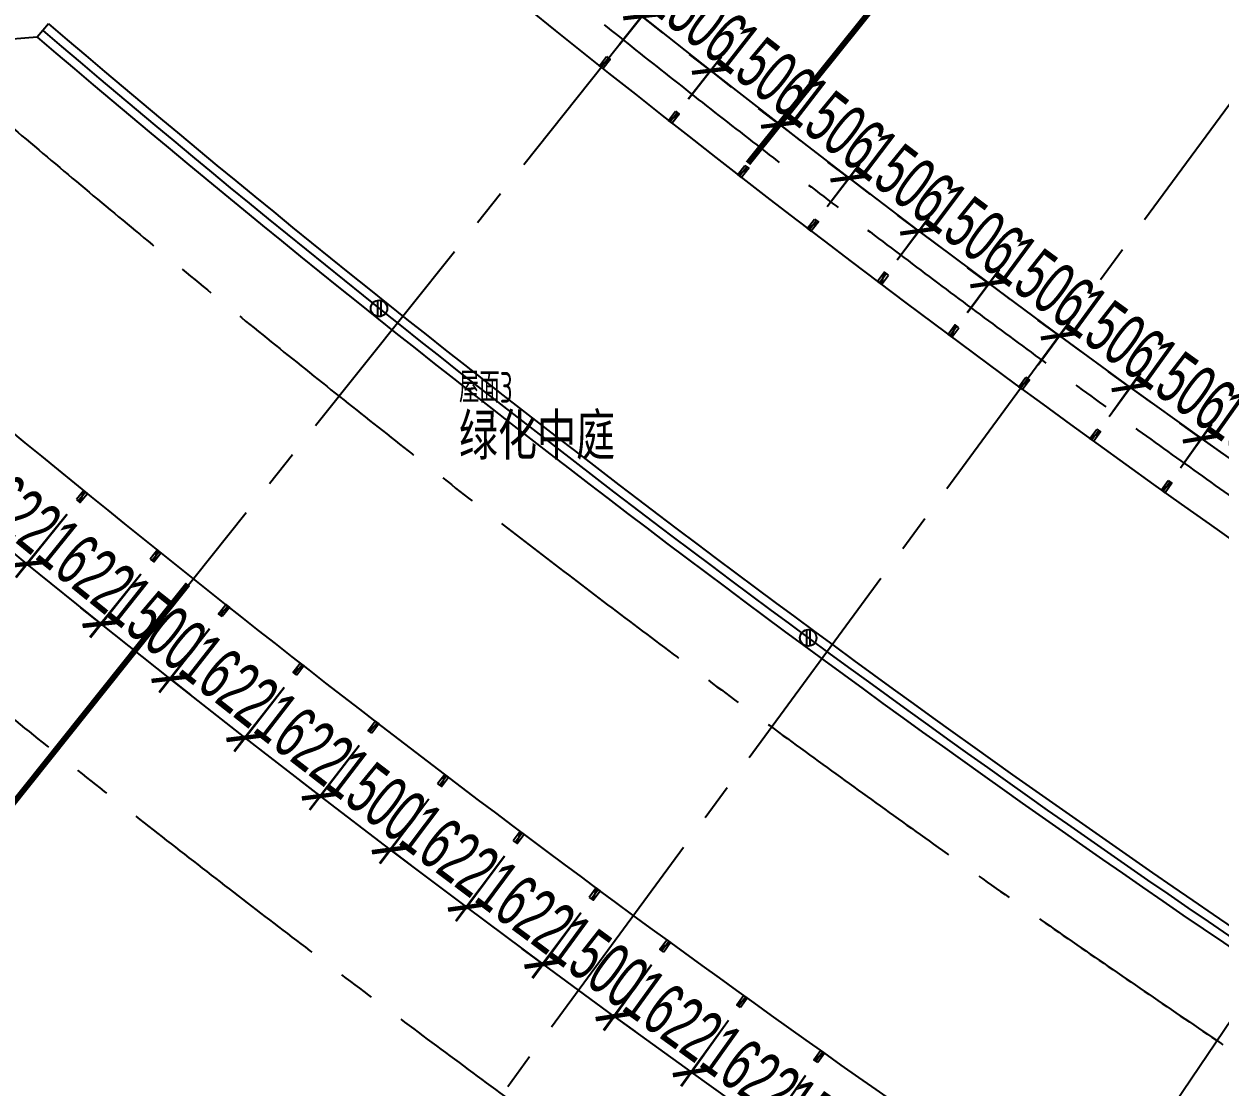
# Model space of a CAD drawing. Extents: x -668578 to 2331563, y -1202445 to 1620273.
# Drawn here: x 727431 to 747905, y 93547 to 111750 of the extents above; entities that cross this region are included whole.
import ezdxf

# ---------------------------------------------------------------- set-up
doc = ezdxf.new("R2010")
doc.units = 0
for name, pattern in [('CENTER2', [28.575, 19.05, -3.175, 3.175, -3.175]), ('DASH', [0.35, 0.25, -0.1]), ('DOT2', [0.125, 0, -0.125])]:
    doc.linetypes.add(name, pattern=pattern)
doc.layers.get('0').update_dxf_attribs({"color": 8})
doc.layers.get('Defpoints').update_dxf_attribs({"color": 8})
for name, color, linetype in [('#标注', 8, 'Continuous'), ('#轴线', 8, 'CENTER2'), ('A-AL', 8, 'Continuous'), ('A-FLOR-OTLN', 8, 'DOT2'), ('A-ROOF', 8, 'Continuous'), ('A-ROOF-DRAN', 8, 'Continuous'), ('A-TEXT-150', 8, 'Continuous'), ('A-WIND-FRAM', 8, 'Continuous'), ('dim', 8, 'Continuous'), ('EQUIP_雨水斗', 8, 'Continuous'), ('WINDOW', 8, 'Continuous'), ('外轮廓', 8, 'Continuous'), ('建-文字', 8, 'Continuous'), ('暖-消防-挡烟垂壁', 8, 'Continuous')]:
    doc.layers.add(name, color=color, linetype=linetype)
doc.styles.add('JHZX', font='jrs.shx', dxfattribs={"width": 0.6, "bigfont": 'jhz.shx'})
doc.styles.get("Standard").update_dxf_attribs({"font": 'arial.ttf'})
doc.styles.add('XD2008', font='xd-hzs.shx', dxfattribs={"width": 0.7, "bigfont": 'xd-hztxt.shx'})
doc.dimstyles.new('JZBZ-300', dxfattribs={"dimscale": 300, "dimtxt": 3, "dimasz": 1.5, "dimexe": 1, "dimexo": 1, "dimgap": 0.5, "dimtad": 1, "dimdec": 0, "dimdsep": 46, "dimtxsty": 'JHZX', "dimblk1": 'ARCHTICK', "dimblk2": 'ARCHTICK', "dimsah": 1, "dimcen": 0, "dimclrd": 1, "dimclre": 1, "dimclrt": 2, "dimazin": 2, "dimtfac": 1, "dimtdec": 0, "dimtix": 1, "dimtmove": 0, "dimatfit": 3, "dimfxl": 0, "dimtolj": 1, "dimlwd": -1, "dimlwe": -1, "dimarcsym": 0})
doc.dimstyles.new('JZBZ-400', dxfattribs={"dimscale": 400, "dimtxt": 3, "dimasz": 1.5, "dimexe": 1, "dimexo": 1, "dimgap": 0.5, "dimtad": 1, "dimdec": 0, "dimdsep": 46, "dimtxsty": 'JHZX', "dimblk1": 'ARCHTICK', "dimblk2": 'ARCHTICK', "dimsah": 1, "dimcen": 0, "dimclrd": 1, "dimclre": 1, "dimclrt": 2, "dimazin": 2, "dimtfac": 1, "dimtdec": 0, "dimtix": 1, "dimtmove": 0, "dimatfit": 3, "dimfxl": 0, "dimtolj": 1, "dimlwd": -1, "dimlwe": -1, "dimarcsym": 0})

# ---------------------------------------------------------------- blocks, each defined once
blk = doc.blocks.new('_ARCHTICK')
at = {"color": 0, "linetype": 'ByBlock', "const_width": 0.15}
blk.add_lwpolyline([(-0.5, -0.5), (0.5, 0.5)], dxfattribs=at)
blk = doc.blocks.new('*D2939')
at = {"layer": '#标注', "ltscale": 300, "transparency": 16777216}
for p, q in [((-1773, -1481), (-9342, -7863)), ((165914, -92056), (164727, -101884))]:
    blk.add_line(p, q, dxfattribs=at)
blk.add_arc((197092, 166179), 269610, 220.13382, 263.11563, dxfattribs=at)
at = {"layer": 'Defpoints', "color": 0, "ltscale": 300, "transparency": 16777216}
for p in [(197092, 166179), (-1467, -1224), (40380, -53208), (165962, -91659)]:
    blk.add_point(p, dxfattribs=at)
at = {"layer": '#标注', "ltscale": 300, "transparency": 16777216, "xscale": 600, "yscale": 600, "zscale": 600}
for p, rotation in [((-9036, -7605), 130.1338192809485), ((164775, -101487), 353.1156299250187)]:
    blk.add_blockref('_ARCHTICK', p, dxfattribs=dict(at, rotation=rotation))
at = {"layer": '#标注', "ltscale": 300, "transparency": 16777216, "insert": (69342, -70334), "char_height": 1200, "attachment_point": 5, "rotation": 331.6247, "style": 'JHZX'}
blk.add_mtext('\\A1;42.98°', dxfattribs=at)
blk = doc.blocks.new('HGDTRET')
at = {"layer": 'dim', "ltscale": 300}
blk.add_arc((880041, 290089.1), 262600, 224.98133, 258.268049, dxfattribs=at)
blk = doc.blocks.new('*D1678')
at = {"layer": '#标注', "color": 1, "transparency": 16777216}
for p, q in [((726913, 104377), (726035, 103303)), ((727480, 102508), (726225, 103535)), ((728168, 103350), (727290, 102276))]:
    blk.add_line(p, q, dxfattribs=at)
at = {"layer": 'Defpoints', "color": 0, "transparency": 16777216}
for p in [(727103, 104609), (726225, 103535), (728358, 103582)]:
    blk.add_point(p, dxfattribs=at)
at = {"layer": '#标注', "color": 1, "transparency": 16777216, "xscale": 450, "yscale": 450, "zscale": 450}
for p, rotation in [((726225, 103535), 140.716456573488), ((727480, 102508), 320.716456573488)]:
    blk.add_blockref('_ARCHTICK', p, dxfattribs=dict(at, rotation=rotation))
at = {"layer": '#标注', "color": 2, "transparency": 16777216, "insert": (727232, 103486), "char_height": 900, "attachment_point": 5, "rotation": 320.7165, "style": 'JHZX'}
blk.add_mtext('\\A1;1622', dxfattribs=at)
blk = doc.blocks.new('*D1679')
at = {"layer": '#标注', "color": 1, "transparency": 16777216}
for p, q in [((728170, 103348), (727298, 102269)), ((728749, 101483), (727487, 102502)), ((729432, 102329), (728560, 101250))]:
    blk.add_line(p, q, dxfattribs=at)
at = {"layer": 'Defpoints', "color": 0, "transparency": 16777216}
for p in [(728358, 103581), (727487, 102502), (729620, 102562)]:
    blk.add_point(p, dxfattribs=at)
at = {"layer": '#标注', "color": 1, "transparency": 16777216, "xscale": 450, "yscale": 450, "zscale": 450}
for p, rotation in [((727487, 102502), 141.076531522248), ((728749, 101483), 321.076531522248)]:
    blk.add_blockref('_ARCHTICK', p, dxfattribs=dict(at, rotation=rotation))
at = {"layer": '#标注', "color": 2, "transparency": 16777216, "insert": (728495, 102459), "char_height": 900, "attachment_point": 5, "rotation": 321.0765, "style": 'JHZX'}
blk.add_mtext('\\A1;1622', dxfattribs=at)
blk = doc.blocks.new('*D1680')
at = {"layer": '#标注', "color": 1, "transparency": 16777216}
for p, q in [((729434, 102326), (728570, 101240)), ((728757, 101475), (728405, 101755)), ((729931, 100542), (728757, 101475)), ((730608, 101393), (729745, 100307)), ((729931, 100542), (730284, 100262))]:
    blk.add_line(p, q, dxfattribs=at)
at = {"layer": 'Defpoints', "color": 0, "transparency": 16777216}
for p in [(729620, 102561), (730794, 101627), (728757, 101475)]:
    blk.add_point(p, dxfattribs=at)
at = {"layer": '#标注', "color": 1, "transparency": 16777216, "xscale": 450, "yscale": 450, "zscale": 450}
for p, rotation in [((728757, 101475), 321.5190348380287), ((729931, 100542), 141.5190348380287)]:
    blk.add_blockref('_ARCHTICK', p, dxfattribs=dict(at, rotation=rotation))
at = {"layer": '#标注', "color": 2, "transparency": 16777216, "insert": (729718, 101478), "char_height": 900, "attachment_point": 5, "rotation": 321.519, "style": 'JHZX'}
blk.add_mtext('\\A1;1500', dxfattribs=at)
blk = doc.blocks.new('*D1681')
at = {"layer": '#标注', "color": 1, "transparency": 16777216}
for p, q in [((730609, 101390), (729752, 100300)), ((731212, 99533), (729937, 100536)), ((731884, 100388), (731027, 99297))]:
    blk.add_line(p, q, dxfattribs=at)
at = {"layer": 'Defpoints', "color": 0, "transparency": 16777216}
for p in [(730794, 101626), (729937, 100536), (732069, 100624)]:
    blk.add_point(p, dxfattribs=at)
at = {"layer": '#标注', "color": 1, "transparency": 16777216, "xscale": 450, "yscale": 450, "zscale": 450}
for p, rotation in [((729937, 100536), 141.8329920347032), ((731212, 99533), 321.8329920347032)]:
    blk.add_blockref('_ARCHTICK', p, dxfattribs=dict(at, rotation=rotation))
at = {"layer": '#标注', "color": 2, "transparency": 16777216, "insert": (730945, 100506), "char_height": 900, "attachment_point": 5, "rotation": 321.833, "style": 'JHZX'}
blk.add_mtext('\\A1;1622', dxfattribs=at)
blk = doc.blocks.new('*D1682')
at = {"layer": '#标注', "color": 1, "transparency": 16777216}
for p, q in [((731886, 100385), (731036, 99289)), ((732503, 98533), (731220, 99526)), ((733168, 99393), (732319, 98296))]:
    blk.add_line(p, q, dxfattribs=at)
at = {"layer": 'Defpoints', "color": 0, "transparency": 16777216}
for p in [(732069, 100623), (731220, 99526), (733352, 99630)]:
    blk.add_point(p, dxfattribs=at)
at = {"layer": '#标注', "color": 1, "transparency": 16777216, "xscale": 450, "yscale": 450, "zscale": 450}
for p, rotation in [((731220, 99526), 142.2529392968408), ((732503, 98533), 322.2529392968408)]:
    blk.add_blockref('_ARCHTICK', p, dxfattribs=dict(at, rotation=rotation))
at = {"layer": '#标注', "color": 2, "transparency": 16777216, "insert": (732229, 99504), "char_height": 900, "attachment_point": 5, "rotation": 322.2529, "style": 'JHZX'}
blk.add_mtext('\\A1;1622', dxfattribs=at)
blk = doc.blocks.new('*D1683')
at = {"layer": '#标注', "color": 1, "transparency": 16777216}
for p, q in [((733170, 99390), (732327, 98288)), ((732509, 98527), (732152, 98800)), ((733701, 97616), (732509, 98527)), ((734361, 98479), (733519, 97377)), ((733701, 97616), (734059, 97342))]:
    blk.add_line(p, q, dxfattribs=at)
at = {"layer": 'Defpoints', "color": 0, "transparency": 16777216}
for p in [(733352, 99629), (734544, 98718), (732509, 98527)]:
    blk.add_point(p, dxfattribs=at)
at = {"layer": '#标注', "color": 1, "transparency": 16777216, "xscale": 450, "yscale": 450, "zscale": 450}
for p, rotation in [((732509, 98527), 322.607771675692), ((733701, 97616), 142.607771675692)]:
    blk.add_blockref('_ARCHTICK', p, dxfattribs=dict(at, rotation=rotation))
at = {"layer": '#标注', "color": 2, "transparency": 16777216, "insert": (733470, 98548), "char_height": 900, "attachment_point": 5, "rotation": 322.6078, "style": 'JHZX'}
blk.add_mtext('\\A1;1500', dxfattribs=at)
blk = doc.blocks.new('*D1684')
at = {"layer": '#标注', "color": 1, "transparency": 16777216}
for p, q in [((734363, 98477), (733528, 97369)), ((735004, 96632), (733708, 97608)), ((735658, 97501), (734823, 96393))]:
    blk.add_line(p, q, dxfattribs=at)
at = {"layer": 'Defpoints', "color": 0, "transparency": 16777216}
for p in [(734543, 98716), (735839, 97740), (733708, 97608)]:
    blk.add_point(p, dxfattribs=at)
at = {"layer": '#标注', "color": 1, "transparency": 16777216, "xscale": 450, "yscale": 450, "zscale": 450}
for p, rotation in [((733708, 97608), 143.0029481834924), ((735004, 96632), 323.0029481834924)]:
    blk.add_blockref('_ARCHTICK', p, dxfattribs=dict(at, rotation=rotation))
at = {"layer": '#标注', "color": 2, "transparency": 16777216, "insert": (734717, 97599), "char_height": 900, "attachment_point": 5, "rotation": 323.0029, "style": 'JHZX'}
blk.add_mtext('\\A1;1622', dxfattribs=at)
blk = doc.blocks.new('*D1685')
at = {"layer": '#标注', "color": 1, "transparency": 16777216}
for p, q in [((735659, 97498), (734832, 96385)), ((736312, 95658), (735011, 96626)), ((736961, 96530), (736133, 95417))]:
    blk.add_line(p, q, dxfattribs=at)
at = {"layer": 'Defpoints', "color": 0, "transparency": 16777216}
for p in [(735838, 97739), (737140, 96771), (735011, 96626)]:
    blk.add_point(p, dxfattribs=at)
at = {"layer": '#标注', "color": 1, "transparency": 16777216, "xscale": 450, "yscale": 450, "zscale": 450}
for p, rotation in [((735011, 96626), 143.3570184552962), ((736312, 95658), 323.3570184552962)]:
    blk.add_blockref('_ARCHTICK', p, dxfattribs=dict(at, rotation=rotation))
at = {"layer": '#标注', "color": 2, "transparency": 16777216, "insert": (736019, 96623), "char_height": 900, "attachment_point": 5, "rotation": 323.357, "style": 'JHZX'}
blk.add_mtext('\\A1;1622', dxfattribs=at)
blk = doc.blocks.new('*D1686')
at = {"layer": '#标注', "color": 1, "transparency": 16777216}
for p, q in [((736962, 96527), (736143, 95407)), ((736320, 95650), (735957, 95915)), ((737531, 94764), (736320, 95650)), ((738173, 95641), (737354, 94522)), ((737531, 94764), (737894, 94498))]:
    blk.add_line(p, q, dxfattribs=at)
at = {"layer": 'Defpoints', "color": 0, "transparency": 16777216}
for p in [(737139, 96769), (738350, 95883), (736320, 95650)]:
    blk.add_point(p, dxfattribs=at)
at = {"layer": '#标注', "color": 1, "transparency": 16777216, "xscale": 450, "yscale": 450, "zscale": 450}
for p, rotation in [((736320, 95650), 323.8070167551342), ((737531, 94764), 143.8070167551341)]:
    blk.add_blockref('_ARCHTICK', p, dxfattribs=dict(at, rotation=rotation))
at = {"layer": '#标注', "color": 2, "transparency": 16777216, "insert": (737280, 95691), "char_height": 900, "attachment_point": 5, "rotation": 323.807, "style": 'JHZX'}
blk.add_mtext('\\A1;1500', dxfattribs=at)
blk = doc.blocks.new('*D1687')
at = {"layer": '#标注', "color": 1, "transparency": 16777216}
for p, q in [((738173, 95637), (737362, 94512)), ((738852, 93806), (737537, 94755)), ((739489, 94688), (738677, 93563))]:
    blk.add_line(p, q, dxfattribs=at)
at = {"layer": 'Defpoints', "color": 0, "transparency": 16777216}
for p in [(738349, 95880), (739664, 94931), (737537, 94755)]:
    blk.add_point(p, dxfattribs=at)
at = {"layer": '#标注', "color": 1, "transparency": 16777216, "xscale": 450, "yscale": 450, "zscale": 450}
for p, rotation in [((737537, 94755), 144.191062272275), ((738852, 93806), 324.191062272275)]:
    blk.add_blockref('_ARCHTICK', p, dxfattribs=dict(at, rotation=rotation))
at = {"layer": '#标注', "color": 2, "transparency": 16777216, "insert": (738546, 94767), "char_height": 900, "attachment_point": 5, "rotation": 324.1911, "style": 'JHZX'}
blk.add_mtext('\\A1;1622', dxfattribs=at)
blk = doc.blocks.new('*D1688')
at = {"layer": '#标注', "color": 1, "transparency": 16777216}
for p, q in [((739489, 94685), (738684, 93556)), ((740179, 92858), (738858, 93800)), ((740810, 93744), (740005, 92614))]:
    blk.add_line(p, q, dxfattribs=at)
at = {"layer": 'Defpoints', "color": 0, "transparency": 16777216}
for p in [(739663, 94929), (740984, 93988), (738858, 93800)]:
    blk.add_point(p, dxfattribs=at)
at = {"layer": '#标注', "color": 1, "transparency": 16777216, "xscale": 450, "yscale": 450, "zscale": 450}
for p, rotation in [((738858, 93800), 144.5156911918773), ((740179, 92858), 324.5156911918773)]:
    blk.add_blockref('_ARCHTICK', p, dxfattribs=dict(at, rotation=rotation))
at = {"layer": '#标注', "color": 2, "transparency": 16777216, "insert": (739867, 93818), "char_height": 900, "attachment_point": 5, "rotation": 324.5157, "style": 'JHZX'}
blk.add_mtext('\\A1;1622', dxfattribs=at)
blk = doc.blocks.new('*D1689')
at = {"layer": '#标注', "color": 1, "transparency": 16777216}
for p, q in [((740811, 93741), (740014, 92606)), ((740186, 92852), (739818, 93111)), ((741413, 91989), (740186, 92852)), ((742038, 92878), (741241, 91744)), ((741413, 91989), (741781, 91730))]:
    blk.add_line(p, q, dxfattribs=at)
at = {"layer": 'Defpoints', "color": 0, "transparency": 16777216}
for p in [(740984, 93987), (742211, 93124), (740186, 92852)]:
    blk.add_point(p, dxfattribs=at)
at = {"layer": '#标注', "color": 1, "transparency": 16777216, "xscale": 450, "yscale": 450, "zscale": 450}
for p, rotation in [((740186, 92852), 324.889063930521), ((741413, 91989), 144.8890639305211)]:
    blk.add_blockref('_ARCHTICK', p, dxfattribs=dict(at, rotation=rotation))
at = {"layer": '#标注', "color": 2, "transparency": 16777216, "insert": (741145, 92911), "char_height": 900, "attachment_point": 5, "rotation": 324.8891, "style": 'JHZX'}
blk.add_mtext('\\A1;1500', dxfattribs=at)
blk = doc.blocks.new('*D1709')
at = {"layer": '#标注', "color": 1, "transparency": 16777216}
for p, q in [((736449, 112341), (737022, 113056)), ((736835, 112822), (736484, 113103)), ((736835, 112822), (738010, 111880)), ((737625, 111399), (738198, 112114)), ((738010, 111880), (738361, 111598))]:
    blk.add_line(p, q, dxfattribs=at)
at = {"layer": 'Defpoints', "color": 0, "transparency": 16777216}
for p in [(736262, 112107), (738010, 111880), (737437, 111165)]:
    blk.add_point(p, dxfattribs=at)
at = {"layer": '#标注', "color": 1, "transparency": 16777216, "xscale": 450, "yscale": 450, "zscale": 450}
for p, rotation in [((736835, 112822), 321.2870945073596), ((738010, 111880), 141.2870945073596)]:
    blk.add_blockref('_ARCHTICK', p, dxfattribs=dict(at, rotation=rotation))
at = {"layer": '#标注', "color": 2, "transparency": 16777216, "insert": (737798, 112819), "char_height": 900, "attachment_point": 5, "rotation": 321.2871, "style": 'JHZX'}
blk.add_mtext('\\A1;1506', dxfattribs=at)
blk = doc.blocks.new('*D1710')
at = {"layer": '#标注', "color": 1, "transparency": 16777216}
for p, q in [((737622, 111400), (738191, 112118)), ((738005, 111883), (737652, 112162)), ((738005, 111883), (739186, 110949)), ((738804, 110465), (739372, 111184)), ((739186, 110949), (739539, 110670))]:
    blk.add_line(p, q, dxfattribs=at)
at = {"layer": 'Defpoints', "color": 0, "transparency": 16777216}
for p in [(737436, 111164), (739186, 110949), (738618, 110230)]:
    blk.add_point(p, dxfattribs=at)
at = {"layer": '#标注', "color": 1, "transparency": 16777216, "xscale": 450, "yscale": 450, "zscale": 450}
for p, rotation in [((738005, 111883), 321.6642249436692), ((739186, 110949), 141.6642249436692)]:
    blk.add_blockref('_ARCHTICK', p, dxfattribs=dict(at, rotation=rotation))
at = {"layer": '#标注', "color": 2, "transparency": 16777216, "insert": (738968, 111887), "char_height": 900, "attachment_point": 5, "rotation": 321.6642, "style": 'JHZX'}
blk.add_mtext('\\A1;1506', dxfattribs=at)
blk = doc.blocks.new('*D1711')
at = {"layer": '#标注', "color": 1, "transparency": 16777216}
for p, q in [((738802, 110466), (739365, 111189)), ((739181, 110952), (738826, 111229)), ((739181, 110952), (740368, 110026)), ((739989, 109540), (740553, 110262)), ((740368, 110026), (740723, 109749))]:
    blk.add_line(p, q, dxfattribs=at)
at = {"layer": 'Defpoints', "color": 0, "transparency": 16777216}
for p in [(738617, 110230), (740368, 110026), (739805, 109303)]:
    blk.add_point(p, dxfattribs=at)
at = {"layer": '#标注', "color": 1, "transparency": 16777216, "xscale": 450, "yscale": 450, "zscale": 450}
for p, rotation in [((739181, 110952), 322.0413553801677), ((740368, 110026), 142.0413553801677)]:
    blk.add_blockref('_ARCHTICK', p, dxfattribs=dict(at, rotation=rotation))
at = {"layer": '#标注', "color": 2, "transparency": 16777216, "insert": (740144, 110962), "char_height": 900, "attachment_point": 5, "rotation": 322.0414, "style": 'JHZX'}
blk.add_mtext('\\A1;1506', dxfattribs=at)
blk = doc.blocks.new('*D1712')
at = {"layer": '#标注', "color": 1, "transparency": 16777216}
for p, q in [((739987, 109540), (740546, 110267)), ((740363, 110029), (740006, 110303)), ((740363, 110029), (741557, 109110)), ((741181, 108622), (741740, 109348)), ((741557, 109110), (741913, 108836))]:
    blk.add_line(p, q, dxfattribs=at)
at = {"layer": 'Defpoints', "color": 0, "transparency": 16777216}
for p in [(739804, 109303), (741557, 109110), (740998, 108384)]:
    blk.add_point(p, dxfattribs=at)
at = {"layer": '#标注', "color": 1, "transparency": 16777216, "xscale": 450, "yscale": 450, "zscale": 450}
for p, rotation in [((740363, 110029), 322.4184858167876), ((741557, 109110), 142.4184858167876)]:
    blk.add_blockref('_ARCHTICK', p, dxfattribs=dict(at, rotation=rotation))
at = {"layer": '#标注', "color": 2, "transparency": 16777216, "insert": (741326, 110045), "char_height": 900, "attachment_point": 5, "rotation": 322.4185, "style": 'JHZX'}
blk.add_mtext('\\A1;1506', dxfattribs=at)
blk = doc.blocks.new('*D1713')
at = {"layer": '#标注', "color": 1, "transparency": 16777216}
for p, q in [((741178, 108622), (741732, 109352)), ((741551, 109113), (741193, 109385)), ((741551, 109113), (742751, 108203)), ((742378, 107712), (742932, 108442)), ((742751, 108203), (743109, 107931))]:
    blk.add_line(p, q, dxfattribs=at)
at = {"layer": 'Defpoints', "color": 0, "transparency": 16777216}
for p in [(740997, 108383), (742751, 108203), (742197, 107473)]:
    blk.add_point(p, dxfattribs=at)
at = {"layer": '#标注', "color": 1, "transparency": 16777216, "xscale": 450, "yscale": 450, "zscale": 450}
for p, rotation in [((741551, 109113), 322.7956162548273), ((742751, 108203), 142.7956162548273)]:
    blk.add_blockref('_ARCHTICK', p, dxfattribs=dict(at, rotation=rotation))
at = {"layer": '#标注', "color": 2, "transparency": 16777216, "insert": (742514, 109136), "char_height": 900, "attachment_point": 5, "rotation": 322.7956, "style": 'JHZX'}
blk.add_mtext('\\A1;1506', dxfattribs=at)
blk = doc.blocks.new('*D1714')
at = {"layer": '#标注', "color": 1, "transparency": 16777216}
for p, q in [((742376, 107712), (742925, 108446)), ((742745, 108206), (742385, 108475)), ((742745, 108206), (743951, 107303)), ((743582, 106809), (744131, 107543)), ((743951, 107303), (744311, 107033))]:
    blk.add_line(p, q, dxfattribs=at)
at = {"layer": 'Defpoints', "color": 0, "transparency": 16777216}
for p in [(742196, 107472), (743951, 107303), (743402, 106569)]:
    blk.add_point(p, dxfattribs=at)
at = {"layer": '#标注', "color": 1, "transparency": 16777216, "xscale": 450, "yscale": 450, "zscale": 450}
for p, rotation in [((742745, 108206), 323.1727466922005), ((743951, 107303), 143.1727466922005)]:
    blk.add_blockref('_ARCHTICK', p, dxfattribs=dict(at, rotation=rotation))
at = {"layer": '#标注', "color": 2, "transparency": 16777216, "insert": (743708, 108235), "char_height": 900, "attachment_point": 5, "rotation": 323.1727, "style": 'JHZX'}
blk.add_mtext('\\A1;1506', dxfattribs=at)
blk = doc.blocks.new('*D1715')
at = {"layer": '#标注', "color": 1, "transparency": 16777216}
for p, q in [((743579, 106810), (744124, 107547)), ((743945, 107306), (743583, 107573)), ((743945, 107306), (745157, 106411)), ((744791, 105915), (745335, 106652)), ((745157, 106411), (745519, 106144))]:
    blk.add_line(p, q, dxfattribs=at)
at = {"layer": 'Defpoints', "color": 0, "transparency": 16777216}
for p in [(743401, 106569), (745157, 106411), (744613, 105674)]:
    blk.add_point(p, dxfattribs=at)
at = {"layer": '#标注', "color": 1, "transparency": 16777216, "xscale": 450, "yscale": 450, "zscale": 450}
for p, rotation in [((743945, 107306), 323.5498771288344), ((745157, 106411), 143.5498771288344)]:
    blk.add_blockref('_ARCHTICK', p, dxfattribs=dict(at, rotation=rotation))
at = {"layer": '#标注', "color": 2, "transparency": 16777216, "insert": (744908, 107341), "char_height": 900, "attachment_point": 5, "rotation": 323.5499, "style": 'JHZX'}
blk.add_mtext('\\A1;1506', dxfattribs=at)
blk = doc.blocks.new('*D1716')
at = {"layer": '#标注', "color": 1, "transparency": 16777216}
for p, q in [((745152, 106414), (744788, 106679)), ((744789, 105916), (745328, 106657)), ((745152, 106414), (746369, 105527)), ((746006, 105029), (746546, 105770)), ((746369, 105527), (746733, 105262))]:
    blk.add_line(p, q, dxfattribs=at)
at = {"layer": 'Defpoints', "color": 0, "transparency": 16777216}
for p in [(744612, 105673), (746369, 105527), (745829, 104787)]:
    blk.add_point(p, dxfattribs=at)
at = {"layer": '#标注', "color": 1, "transparency": 16777216, "xscale": 450, "yscale": 450, "zscale": 450}
for p, rotation in [((745152, 106414), 323.9270075639452), ((746369, 105527), 143.9270075639452)]:
    blk.add_blockref('_ARCHTICK', p, dxfattribs=dict(at, rotation=rotation))
at = {"layer": '#标注', "color": 2, "transparency": 16777216, "insert": (746114, 106456), "char_height": 900, "attachment_point": 5, "rotation": 323.927, "style": 'JHZX'}
blk.add_mtext('\\A1;1506', dxfattribs=at)
blk = doc.blocks.new('*D1717')
at = {"layer": '#标注', "color": 1, "transparency": 16777216}
for p, q in [((746363, 105530), (745998, 105793)), ((746004, 105030), (746538, 105774)), ((746363, 105530), (747587, 104651)), ((747227, 104151), (747762, 104895)), ((747587, 104651), (747952, 104389))]:
    blk.add_line(p, q, dxfattribs=at)
at = {"layer": 'Defpoints', "color": 0, "transparency": 16777216}
for p in [(745829, 104786), (747587, 104651), (747052, 103907)]:
    blk.add_point(p, dxfattribs=at)
at = {"layer": '#标注', "color": 1, "transparency": 16777216, "xscale": 450, "yscale": 450, "zscale": 450}
for p, rotation in [((746363, 105530), 324.304138004425), ((747587, 104651), 144.304138004425)]:
    blk.add_blockref('_ARCHTICK', p, dxfattribs=dict(at, rotation=rotation))
at = {"layer": '#标注', "color": 2, "transparency": 16777216, "insert": (747325, 105578), "char_height": 900, "attachment_point": 5, "rotation": 324.3041, "style": 'JHZX'}
blk.add_mtext('\\A1;1506', dxfattribs=at)
blk = doc.blocks.new('*D1718')
at = {"layer": '#标注', "color": 1, "transparency": 16777216}
for p, q in [((747581, 104654), (747214, 104915)), ((747225, 104151), (747755, 104899)), ((747581, 104654), (748810, 103784)), ((748454, 103281), (748984, 104028)), ((748810, 103784), (749177, 103523))]:
    blk.add_line(p, q, dxfattribs=at)
at = {"layer": 'Defpoints', "color": 0, "transparency": 16777216}
for p in [(747051, 103907), (748810, 103784), (748280, 103036)]:
    blk.add_point(p, dxfattribs=at)
at = {"layer": '#标注', "color": 1, "transparency": 16777216, "xscale": 450, "yscale": 450, "zscale": 450}
for p, rotation in [((747581, 104654), 324.681268438133), ((748810, 103784), 144.6812684381329)]:
    blk.add_blockref('_ARCHTICK', p, dxfattribs=dict(at, rotation=rotation))
at = {"layer": '#标注', "color": 2, "transparency": 16777216, "insert": (748542, 104709), "char_height": 900, "attachment_point": 5, "rotation": 324.6813, "style": 'JHZX'}
blk.add_mtext('\\A1;1506', dxfattribs=at)
blk = doc.blocks.new('幕墙分隔')
for p, q in [((-40, -100), (40, 100)), ((0, 100), (0, -100))]:
    blk.add_line(p, q)
blk.add_lwpolyline([(-40, 100), (40, 100), (40, -100), (-40, -100)], close=True)
blk = doc.blocks.new('A$C4E971703')
at = {"layer": '暖-消防-挡烟垂壁', "color": 3, "linetype": 'DASH', "const_width": 100}
for points in [[(65471, 68584), (75773, 81424)], [(55884, 61378), (42172, 44174)]]:
    blk.add_lwpolyline(points, dxfattribs=at)
blk = doc.blocks.new('$TwtSys$00000139')
at = {"layer": 'EQUIP_雨水斗'}
for p, q in [((-19, 92), (-19, -92)), ((19, 92), (19, -92))]:
    blk.add_line(p, q, dxfattribs=at)
blk.add_circle((0, 0), 93.8, dxfattribs=at)
blk = doc.blocks.new('A$C47405904')
at = {"layer": 'A-AL'}
blk.add_lwpolyline([(-89278, 9481, -0.031021), (-108755, 27069, 0.415715), (-113080, 27106), (-145267, -4699, 0.412976), (-145302, -9004, 0.149442), (-10240, -82596, 0.358696), (-6809, -80780)], format="xyb", dxfattribs=at)
for p in [(-98896, -4842), (-97708, -5769), (-96515, -6688), (-95316, -7600), (-94111, -8503), (-91683, -10286), (-90460, -11166)]:
    blk.add_point(p, dxfattribs=at)
at = {"layer": 'A-FLOR-OTLN'}
for radius, start, end in [(212150, 224.36474, 258.37779), (262600, 224.41582, 258.41493)]:
    blk.add_arc((42590, 175095), radius, start, end, dxfattribs=at)
at = {"layer": 'A-ROOF'}
blk.add_line((-109796, -3472), (-117392, -4076), dxfattribs=at)
at = {"layer": 'A-ROOF-DRAN'}
blk.add_line((-109601, -3244), (-109796, -3472), dxfattribs=at)
for radius in [234450, 234750, 234600]:
    blk.add_arc((42590, 175095), radius, 229.52323, 236.06857, dxfattribs=at)
at = {"layer": '外轮廓', "color": 3, "linetype": 'DASH', "ltscale": 5}
blk.add_lwpolyline([(-109158, 16478), (-135454, -11643, 0.41242), (-135330, -15318, 0.140163), (-7770, -80593, 0.412914), (-4719, -78556), (3836, -36160, 0.415851), (1787, -33095, -0.057061), (-44213, -18484, 0.041227), (-47955, -17165, 0.051572), (-52855, -16406), (-54407, -16327, -0.116659), (-64974, -13255, -0.058192), (-105484, 16602, 0.414617), (-109158, 16478)], format="xyb", close=True, dxfattribs=at)
at = {"layer": '外轮廓'}
blk.add_lwpolyline([(-121288, -519), (-118726, 2220), (-115370, -853), (-110280, 4590, 0.040861), (-80517, -18001), (-80939, -18683), (-81519, -19619), (-85361, -25823), (-83075, -27260), (-84128, -28961, -0.04882), (-121288, -519)], format="xyb", close=True, dxfattribs=at)
at = {"layer": 'A-WIND-FRAM'}
for p, rotation in [((-100077, -3907), 321.4449330977928), ((-98896, -4842), 321.8219655041973), ((-97708, -5769), 322.1988860368655), ((-96515, -6688), 322.5758065685669), ((-92900, -9399), 323.7071359532038), ((-91683, -10286), 324.0841683596084), ((-90460, -11166), 324.4610888922766), ((-106595, -13288), 141.6236463042171), ((-105320, -14291), 142.010264294672), ((-104038, -15285), 142.3970948706593), ((-99042, -19030), 143.8858466021293), ((-97729, -19982), 144.2724645925132), ((-96409, -20924), 144.6592951685043)]:
    blk.add_blockref('幕墙分隔', p, dxfattribs=dict(at, rotation=rotation))
at = {"layer": 'A-WIND-FRAM', "xscale": -1}
for p, rotation in [((-95316, -7600), 322.9529529921681), ((-94111, -8503), 323.3298735248363), ((-109029, -11334), 140.8793760257106), ((-107768, -12353), 141.2659940161653), ((-102847, -16197), 142.7547467159414), ((-101552, -17174), 143.1415772919324), ((-100251, -18142), 143.5281952823164)]:
    blk.add_blockref('幕墙分隔', p, dxfattribs=dict(at, rotation=rotation))
at = {"layer": 'EQUIP_雨水斗', "xscale": 1.5, "yscale": 1.5, "zscale": 1.5}
for p in [(-103942, -8115), (-96596, -13756)]:
    blk.add_blockref('$TwtSys$00000139', p, dxfattribs=at)
at = {"layer": 'WINDOW'}
blk.add_blockref('A$C4E971703', (-163098, -74215), dxfattribs=at)
at = {"layer": 'A-TEXT-150', "width": 0.7}
blk.add_text('绿化中庭', height=700, dxfattribs=at).set_placement((-102574, -10630))
at = {"layer": '建-文字', "style": 'XD2008', "width": 0.7}
blk.add_text('屋面3', height=525, dxfattribs=at).set_placement((-102574, -9730))
blk = doc.blocks.new('DSGDFG')
at = {"layer": '#标注', "ltscale": 300}
blk.add_arc((197092.2, 166179.2), 257800, 220.136073, 263.11563, dxfattribs=at)
at = {"layer": '#轴线', "ltscale": 200}
for p, q in [((35227.4, -36910.9), (78982.9, 17988.6)), ((43365.9, -43147.5), (84924.4, 13442)), ((91040.7, 9133.5), (51745.5, -49056.6))]:
    blk.add_line(p, q, dxfattribs=at)
for radius in [206950, 212800, 220600, 228400, 236200, 244000, 251800, 257800]:
    blk.add_arc((197092.2, 166179.2), radius, 218.438892, 265.140584, dxfattribs=at)
at = {"layer": '#标注', "ltscale": 300}
dim = blk.add_angular_dim_3p(base=(40379.7, -53208.3), center=(197092.1, 166179.2), p1=(-1467, -1223.5), p2=(165961.7, -91658.5), dimstyle='JZBZ-400', override={"dimclrd": 256, "dimclre": 256, "dimclrt": 256}, dxfattribs=at)
dim.commit()
dim.dimension.update_dxf_attribs({"geometry": '*D2939', "text_midpoint": (69341.6, -70334.5)})
blk = doc.blocks.new('HRTYTET')
at = {"layer": '#标注'}
for base, p1, p2, angle, picture, middle in [((738010.1, 111879.9), (736261.7, 112106.9), (737437, 111164.8), 321.28709, '*D1709', (737797.7, 112819.1)), ((739186.2, 110948.9), (737436.3, 111164.4), (738617.8, 110230.1), 321.66422, '*D1710', (738967.6, 111886.7)), ((740368.4, 110025.6), (738617.1, 110229.6), (739804.7, 109303.1), 322.04136, '*D1711', (740143.6, 110962)), ((741556.6, 109110.2), (739804, 109302.6), (740997.7, 108384), 322.41849, '*D1712', (741325.7, 110045)), ((742750.8, 108202.6), (740997, 108383.5), (742196.7, 107472.7), 322.79562, '*D1713', (742513.8, 109135.9)), ((743951, 107302.9), (742196, 107472.2), (743401.7, 106569.3), 323.17275, '*D1714', (743707.8, 108234.6)), ((745157.1, 106411.1), (743401, 106568.9), (744612.6, 105673.9), 323.54988, '*D1715', (744907.7, 107341.2)), ((746369, 105527.2), (744611.9, 105673.5), (745829.4, 104786.5), 323.92701, '*D1716', (746113.5, 106455.7)), ((747586.7, 104651.4), (745828.7, 104786), (747052, 103907.2), 324.30414, '*D1717', (747325.1, 105578.1)), ((748810.1, 103783.6), (747051.3, 103906.6), (748280.3, 103035.8), 324.68127, '*D1718', (748542.5, 104708.5)), ((726224.5, 103535.1), (728358.3, 103581.9), (727102.8, 104608.8), 140.71646, '*D1678', (727232.1, 103486.1)), ((727486.9, 102501.9), (729620.3, 102562.1), (728358.5, 103581.2), 141.07653, '*D1679', (728494.8, 102459.2)), ((728757.1, 101474.9), (730794.5, 101627.5), (729620.3, 102560.8), 141.51903, '*D1680', (729717.5, 101477.9)), ((729937, 100535.5), (732069.4, 100623.9), (730794.2, 101626.2), 141.83299, '*D1681', (730945.3, 100506.1)), ((731220.1, 99525.8), (733351.8, 99629.7), (732069.3, 100622.6), 142.25294, '*D1682', (732228.7, 99503.7)), ((732509.4, 98526.5), (734543.5, 98717.8), (733351.8, 99628.7), 142.60777, '*D1683', (733469.6, 98547.8)), ((733708.4, 97608.3), (735838.6, 97740.1), (734543.2, 98716.2), 143.00295, '*D1684', (734717.2, 97599.5)), ((735010.6, 96625.9), (737139.9, 96771), (735838.5, 97739), 143.35702, '*D1685', (736019.4, 96623.3)), ((736320.3, 95649.5), (738350, 95883.3), (737139.5, 96769.1), 143.80702, '*D1686', (737279.9, 95690.9)), ((737537.1, 94755.3), (739664, 94931.4), (738348.7, 95880.3), 144.19106, '*D1687', (738545.8, 94767.4)), ((738858.1, 93799.9), (740984.1, 93988), (739663.4, 94929.5), 144.51569, '*D1688', (739866.8, 93817.7)), ((740186.1, 92851.8), (742211, 93123.9), (740983.9, 93986.6), 144.88906, '*D1689', (741144.7, 92911.3))]:
    dim = blk.add_linear_dim(base=base, p1=p1, p2=p2, angle=angle, dimstyle='JZBZ-300', dxfattribs=at)
    dim.commit()
    dim.dimension.update_dxf_attribs({"geometry": picture, "text_midpoint": middle})

msp = doc.modelspace()

# ---------------------------------------------------------------- block references
at = {"layer": '#标注'}
for name, p in [('HGDTRET', (0, 0)), ('DSGDFG', (682948.9, 123910))]:
    msp.add_blockref(name, p, dxfattribs=at)
at = {"layer": 'dim', "ltscale": 300}
msp.add_blockref('A$C47405904', (837451.5, 114994.4), dxfattribs=at)
at = {"layer": 'dim'}
msp.add_blockref('HRTYTET', (0, 0), dxfattribs=at)

doc.saveas('drawing.dxf')
